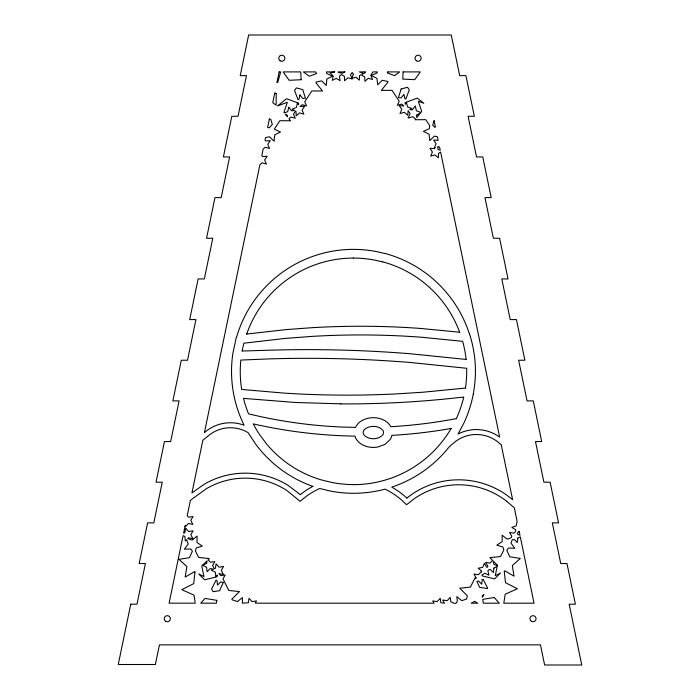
<?xml version="1.0" encoding="UTF-8"?>
<svg xmlns="http://www.w3.org/2000/svg" width="700" height="700" viewBox="0 0 700 700"><rect width="100%" height="100%" fill="white"/><g stroke="black" fill="none" stroke-linecap="round" stroke-linejoin="round"><path stroke-width="1.05" d="M473.296 393.96L473.226 394.398A121.8 121.8 0 0 1 463.855 423.115L458.071 434.017A39.734 39.734 0 0 1 499.634 437.098L440.624 152.127L438.524 153.379L438.349 157.867L434.971 154.901L430.649 156.126L432.416 151.996L429.922 148.269L434.394 148.671L435.234 147.604L434.341 147.857L436.109 143.727L433.615 140L438.086 140.403L437.447 136.798L434.332 136.133L429.791 140.665L429.126 134.286L423.404 131.373L429.266 128.765L429.756 125.711L425.74 119.648L415.047 119.744L415.581 119.079L412.886 116.725L408.135 118.064L410.086 113.523L408.144 110.626L407.706 115.264L404.329 112.306L400.006 113.531L401.783 109.401L399.28 105.665L403.839 105.971L401.704 104.099L397.381 105.315L399.149 101.194L392.035 90.309L381.342 90.414L387.993 82.04L387.8 81.454L382.209 80.264L377.676 84.805L377.002 78.418L371.289 75.504L377.151 72.896L377.309 71.907L372.969 71.907L370.755 75.364L372.601 79.459L368.252 78.312L364.928 81.331L364.674 76.851L361.025 74.76L359.511 75.67L359.336 80.159L355.959 77.192L351.951 78.33L352.249 79.03L347.926 77.814L344.549 80.771L344.374 76.282L341.399 74.506L339.465 76.221L340.121 80.666L336.254 78.382L332.238 80.386L333.209 76.002L330.059 72.791L334.766 71.907L326.48 71.907L326.734 73.509L332.596 76.125L326.882 79.039L326.209 85.418L321.676 80.885L316.085 82.075L315.892 82.652L322.543 91.026L311.85 90.93L304.736 101.806L306.504 105.936L302.181 104.711L300.046 106.584L304.605 106.286L302.102 110.014L303.879 114.144L299.556 112.919L296.179 115.885L296.004 111.396L295.505 111.099L293.475 114.117L295.251 118.247L290.929 117.023L288.951 118.755L290.579 120.794L279.886 120.697L274.523 128.791L274.619 129.377L280.481 131.985L274.759 134.899L274.094 141.278L269.553 136.745L265.527 137.602L265.02 140.026L265.799 141.024L270.27 140.612L267.776 144.349L269.544 148.47L265.221 147.254L263.148 149.065L261.809 155.523L262.675 156.625L267.155 156.214L264.652 159.95L266.429 164.08L262.106 162.855L259.892 164.789L204.409 432.696M473.305 393.908L473.375 393.531A4.331 4.331 0 0 0 473.646 391.86A121.319 121.319 0 0 0 470.942 338.625L469.595 334.154M242.148 350.858L243.836 343.21L285.215 338.406L312.611 336.35A816.83 816.83 0 0 1 421.61 337.234L462.648 341.329A112.376 112.376 0 0 1 466.104 359.45M242.121 351.033L270.209 350.175A1280.685 1280.685 0 0 1 409.876 353.719L466.104 359.45M204.558 432.495L206.692 430.754A39.2 39.2 0 0 1 244.134 425.241A121.258 121.258 0 0 1 232.899 353.22L235.961 338.949A4.288 4.288 0 0 1 236.39 337.374M207.681 436.363L202.843 440.265L191.931 492.949L204.426 484.111A81.401 81.401 0 0 1 288.172 485.433L300.326 494.664M207.839 436.24L210.026 434.473A34.239 34.239 0 0 1 248.159 432.688L255.369 443.721A121.24 121.24 0 0 0 312.856 486.377M406.805 498.059L412.799 493.675A82.933 82.933 0 0 1 506.765 495.154L512.61 499.677L501.191 444.57A2.529 2.529 0 0 1 500.299 444.045L497.805 441.892A34.781 34.781 0 0 0 456.496 440.764L452.156 444.229A31.36 31.36 0 0 0 447.877 448.481A122.334 122.334 0 0 1 391.773 487.121A80.001 80.001 0 0 1 406.822 498.041M202.702 565.197L206.684 563.404L207.086 560.814L201.766 566.134L203.971 576.59L198.713 573.904L204.593 579.819L217.088 576.765L217.341 575.102L215.81 576.634L215.329 572.171L211.321 570.15L213.412 569.205L210.245 568.549L207.086 571.734L206.596 567.271L202.633 565.267M246.593 334.049L286.877 329.534L313.556 327.591A825.317 825.317 0 0 1 419.755 328.379L459.725 332.22M340.865 403.848L295.54 402.491L243.504 398.387A112.105 112.105 0 0 0 248.553 413.884L261.835 416.894A483.919 483.919 0 0 0 341.915 427.035L355.521 427.42C357.683 422.467 362.749 419.475 367.841 418.311A24.526 24.526 0 0 1 373.345 417.681A24.395 24.395 0 0 1 378.648 418.267C383.574 419.352 388.456 422.109 390.828 426.729A506.459 506.459 0 0 0 456.33 418.626M382.366 261.835L374.92 260.137A113.925 113.925 0 0 0 353.369 258.072M384.912 253.505L376.565 251.598A122.657 122.657 0 0 0 353.369 249.366A121.809 121.809 0 0 0 236.495 337.409M506.756 501.314L512.365 506.135A12.644 12.644 0 0 1 514.316 507.92L517.134 521.535L516.093 525.901L511.858 527.398L515.69 529.742L515.725 531.247L513.992 533.164L509.556 532.446L511.787 536.34L510.991 537.889L507.159 539.184L502.127 535.194L502.198 541.608L496.851 545.16L502.976 547.076L503.808 550.06L500.509 556.535L489.877 557.664L492.564 560.35L490.07 563.106L485.634 562.389L487.865 566.282L487.366 567.262L486.526 567.192L484.4 563.238L482.659 567.376L478.24 568.181L481.644 571.104L481.53 571.996L481.434 571.419L478.415 574.744L473.988 574.026L476.219 577.92L475.781 578.778L475.239 577.561L470.391 587.099L459.76 588.227L467.329 595.779L466.637 599.016L461.781 600.653L456.759 596.663C458.238 603.295 456.61 605.071 450.852 601.825L450.161 597.389L447.142 600.714L442.715 599.996L444.526 603.173L440.886 602.744L440.204 598.299L437.185 601.633L432.749 600.906L434.044 603.173L255.203 603.173L256.498 600.906L252.061 601.624L249.043 598.299L248.36 602.735L242.392 603.173L242.445 597.572L237.422 601.562L232.006 599.742L231.884 599.139L239.453 591.579L228.812 590.459L222.994 578.83L225.225 574.936L220.789 575.654L218.881 573.554L223.37 574.367L221.322 570.378L223.554 566.475L219.117 567.192L216.099 563.867L215.416 568.304L214.305 568.803L212.59 565.469L214.821 561.575L210.394 562.293L208.119 559.781L209.326 558.574L198.695 557.445L195.396 550.97L196.236 547.986L202.352 546.07L197.006 542.517L197.076 536.104L192.045 540.094L187.661 538.615L188.492 537.775L192.894 538.694L190.838 534.704L193.069 530.801L188.633 531.519L185.623 528.194L184.931 532.63L183.584 533.242L185.168 525.621L185.281 526.68L188.44 523.495L192.841 524.414L190.785 520.415L193.016 516.521L188.589 517.239L187.215 515.725L190.347 500.614A25.646 25.646 0 0 1 194.416 497.359L206.395 488.705A76.493 76.493 0 0 1 286.956 490.56L300.142 501.34L301.858 499.87A75.74 75.74 0 0 1 319.707 488.486L330.426 491.059A122.614 122.614 0 0 0 353.623 493.281A121.179 121.179 0 0 0 385.061 489.142L386.444 489.825A73.369 73.369 0 0 1 401.511 499.966L406.569 504.735L414.155 498.767A77.98 77.98 0 0 1 506.748 501.331M384.939 253.426A122.045 122.045 0 0 1 469.49 334.18M451.159 428.4A113.172 113.172 0 0 1 353.623 484.645M353.623 484.584A114.013 114.013 0 0 1 332.071 482.51L321.134 479.85A112.446 112.446 0 0 1 266.473 443.817L259.726 434.796A109.322 109.322 0 0 1 256.305 429.415L253.207 423.885L259.525 425.276A493.798 493.798 0 0 0 348.486 435.977L354.97 436.109C356.536 441.761 361.961 445.375 367.412 446.696A24.517 24.517 0 0 0 377.956 446.985L385.053 444.342L390.25 439.408A12.556 12.556 0 0 0 391.886 435.382A510.344 510.344 0 0 0 451.238 428.435M456.312 418.688A113.059 113.059 0 0 0 463.75 397.04L456.418 397.836A1002.636 1002.636 0 0 1 340.856 403.9M246.689 334.092A113.12 113.12 0 0 1 353.369 258.064M382.384 261.756A113.33 113.33 0 0 1 459.646 332.246M300.309 494.646A80.071 80.071 0 0 1 312.882 486.343M276.211 93.686L276.132 105.157L272.764 102.655L274.811 92.759L276.211 93.686M405.256 102.567L405.195 104.248L406.534 102.55L407.531 106.925L411.74 108.483L409.789 109.646L412.256 109.865L415.31 105.989L416.404 110.81L420.849 112.438L421.697 111.379L418.303 101.237L423.832 103.303L417.314 98.105L405.256 102.567M416.797 115.045L416.701 117.67L420.569 112.796L416.797 115.045M403.095 71.907L402.78 79.118L414.75 79.66L420.297 71.907L403.095 71.907M194.985 571.996L193.734 583.625L181.799 589.663L193.996 595.131L195.248 603.164L169.102 603.164L183.094 535.614L184.844 536.497L185.334 540.969L186.585 539.7L188.204 544.058L184.38 549.211L190.794 548.94L192.386 551.189L189.49 557.681L178.929 559.344L186.865 566.51L185.185 577.062L194.451 571.725L194.985 571.996M517.781 538.142L517.3 542.605L514.133 539.411L512.242 539.814L511 543.148L514.824 548.301L508.419 548.03L506.817 550.279L509.714 556.771L520.284 558.434L512.339 565.6L514.019 576.161L504.752 570.815L504.219 571.095L505.479 582.715L517.405 588.753L505.207 594.221L503.816 603.173L534.039 603.173L520.301 536.856L517.781 538.142M482.213 579.722L481.722 584.185L478.564 581L476.919 581.341L479.596 587.335L487.349 588.551L487.637 588.061L483.123 579.259L482.213 579.722M493.859 568.085L493.369 572.548L490.21 569.363L489.046 569.599L487.9 570.806L488.924 575.173L484.881 573.23L481.985 574.98L482.125 575.855L494.611 578.909L500.491 572.994L495.233 575.68L497.201 566.396L493.859 568.085M216.851 600.337L216.405 603.173L200.734 603.173L205.021 598.43L216.851 600.337M130.76 604.188L118.256 664.501L155.374 664.501L159.442 644.849L540.452 644.849L544.626 665L581.744 665L569.161 604.188L575.391 604.188L566.974 563.535L560.744 563.535L552.317 522.874L558.548 522.874L550.13 482.213L543.9 482.213L535.483 441.56L541.704 441.56L533.286 400.899L527.056 400.899L518.639 360.238L524.869 360.238L516.442 319.585L510.221 319.585L501.795 278.924L508.025 278.924L499.608 238.263L493.377 238.263L484.96 197.61L491.181 197.61L482.764 156.949L476.534 156.949L468.116 116.288L474.346 116.288L465.92 75.635L459.69 75.635L451.273 35L248.64 35L240.223 75.635L246.453 75.635L238.035 116.288L231.805 116.288L223.388 156.949L229.618 156.949L221.191 197.61L214.961 197.61L206.544 238.263L212.774 238.263L204.347 278.924L198.126 278.924L189.7 319.585L195.93 319.585L187.513 360.238L181.282 360.238L172.865 400.899L179.086 400.899L170.669 441.56L164.439 441.56L156.021 482.213L162.251 482.213L153.825 522.874L147.604 522.874L139.178 563.535L145.407 563.535L136.99 604.188L130.76 604.188M269.369 119.026L267.61 127.54L269.316 127.811L272.352 124.442L270.769 119.411L269.369 119.026M279.134 71.907L276.92 82.565L277.804 82.294L280.665 71.907L279.134 71.907M365.19 71.907L364.963 72.993L362.206 74.069L363.37 73.369L359.406 71.907L365.19 71.907M497.446 565.224L497.324 565.81L493.771 564.218L493.281 561.067L497.446 565.224M288.724 107.266L287.735 111.641L284.305 112.901L283.929 112.429L287.324 102.288L277.498 105.954L286.562 98.718L298.629 103.18L298.69 104.869L297.351 103.163L296.354 107.546L292.145 109.095L294.534 110.513L291.506 110.793L288.724 107.266M299.976 94.955L298.988 99.33L298.025 99.689L294.551 90.431L296.424 87.885L302.733 89.644L305.436 98.236L302.759 98.481L299.976 94.955M344.846 71.907L342.615 73.211L338.398 72.502L338.144 71.907L344.846 71.907M401.152 89.022L398.449 97.624L401.126 97.869L403.909 94.334L404.898 98.718L405.86 99.067L409.334 89.81L407.461 87.272L401.152 89.022M434.114 120.706L432.723 125.143L434.569 127.19L435.435 127.059L434.114 120.706M353.404 74.288L351.811 78.015L350.481 74.909L352.152 72.406L353.404 74.288M223.282 582.461L219.607 590.686L213.141 591.701L211.575 588.962L216.081 580.169L217 580.633L217.481 585.095L220.649 581.91L223.282 582.461M483.814 594.72L482.387 597.214L482.221 596.155L483.814 594.72M387.87 71.907L387.301 72.905L394.616 75.644L399.648 71.907L387.87 71.907M364.324 429.642L363.851 430.264A4.191 4.191 0 0 0 363.851 434.84C368.471 440.055 378.219 440.055 382.839 434.84A4.191 4.191 0 0 0 382.839 430.299C378.385 425.145 369.276 425.189 364.324 429.642M519.164 531.361L517.475 532.814L517.694 534.275L519.986 535.308L519.164 531.361M474.635 601.379L471.135 603.173L477.741 603.173L474.635 601.379M316.592 73.526L309.269 76.256L303.406 71.907L315.656 71.907L316.592 73.526M438.664 146.633L437.579 146.939L438.165 149.529L440.248 150.29L439.67 147.525L438.664 146.633M494.183 597.52L482.729 599.375L483.332 603.173L499.293 603.173L494.183 597.52M465.465 388.054L423.203 392.201L395.211 393.969A977.734 977.734 0 0 1 283.71 393.076L241.675 389.445A112.779 112.779 0 0 1 240.844 360.062L269.203 358.899A1272.793 1272.793 0 0 1 409.981 362.451L466.673 368.279A113.059 113.059 0 0 1 465.465 388.054M301.105 79.739L289.135 80.272L283.15 71.907L300.764 71.907L301.105 79.739M287.376 115.491L285.46 114.354L287.429 116.83L287.376 115.491M280.105 60.76A3.045 3.045 0 0 0 284.856 58.45A3.045 3.045 0 0 0 280.49 55.492A3.045 3.045 0 0 0 280.105 60.76M416.386 60.76A3.045 3.045 0 0 0 421.137 58.45A3.045 3.045 0 0 0 416.762 55.492A3.045 3.045 0 0 0 416.386 60.76M165.751 621.355A3.045 3.045 0 0 0 170.327 618.721A3.045 3.045 0 0 0 165.751 616.079A3.045 3.045 0 0 0 165.751 621.355M531.484 621.355A3.045 3.045 0 0 0 536.06 618.721A3.045 3.045 0 0 0 531.484 616.079A3.045 3.045 0 0 0 531.484 621.355"/></g></svg>
